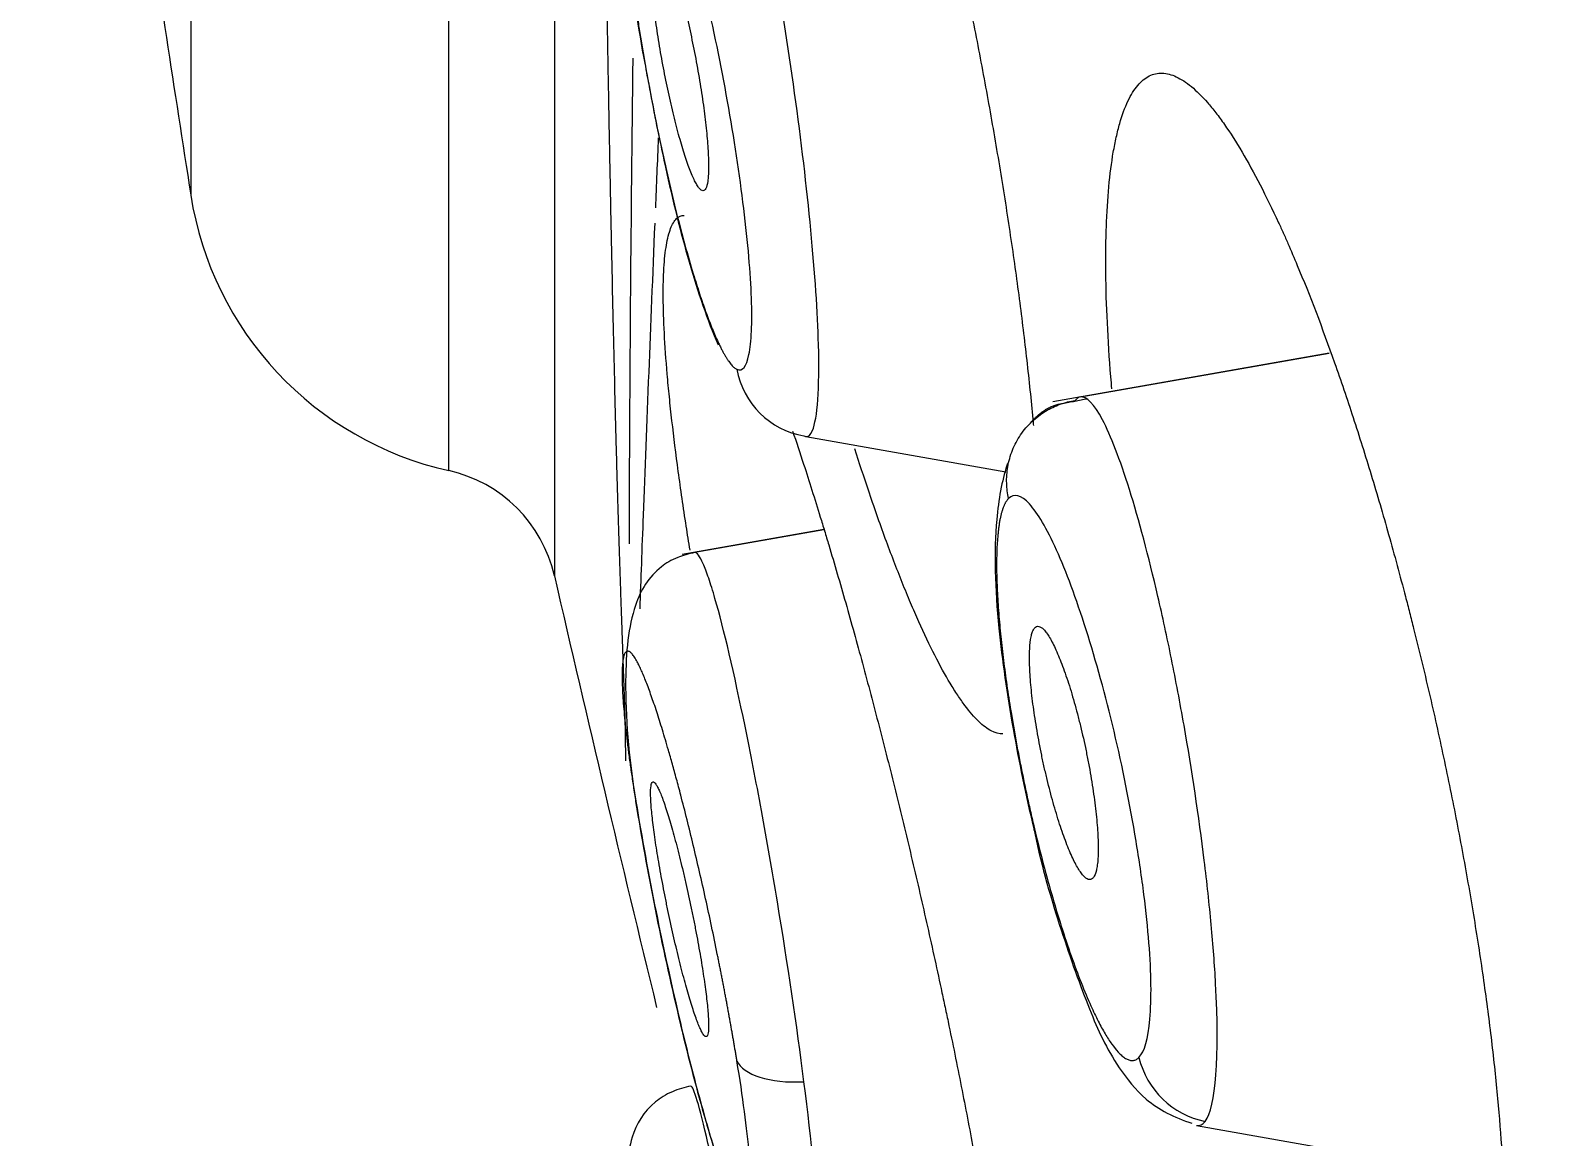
# Model space of a CAD drawing. Extents: x 541 to 1062, y 0 to 382.
# Drawn here: x 774.52 to 779.99, y 247.88 to 251.84 of the extents above; entities that cross this region are included whole.
import ezdxf

# ---------------------------------------------------------------- set-up
doc = ezdxf.new("R2010")
doc.units = 0
doc.header["$LTSCALE"] = 10
doc.header["$MEASUREMENT"] = 0
doc.header["$PDMODE"] = 3
doc.header["$PDSIZE"] = -10
doc.layers.get('0').update_dxf_attribs({"linetype": 'CONTINUOUS'})
doc.layers.get('DEFPOINTS').update_dxf_attribs({"linetype": 'CONTINUOUS'})
doc.layers.add('1', color=7, linetype='CONTINUOUS')
doc.styles.add('Daelim Dimension', font='')
doc.styles.get('Daelim Dimension').set_extended_font_data('NanumGothic')
doc.dimstyles.new('DEFAULT', dxfattribs={"dimscale": 2, "dimtxt": 2, "dimasz": 2, "dimexe": 0, "dimexo": 2, "dimgap": 1, "dimtad": 1, "dimdec": 1, "dimzin": 9, "dimdsep": 46, "dimtxsty": 'Daelim Dimension', "dimcen": 0.5, "dimclrd": 252, "dimclre": 252, "dimclrt": 3, "dimadec": 1, "dimazin": 0, "dimtfac": 1, "dimtdec": 1, "dimtix": 1, "dimtmove": 0, "dimatfit": 3, "dimfxl": 1, "dimtolj": 1, "dimtzin": 1, "dimlwd": 9, "dimlwe": 9, "dimarcsym": 0})

# ---------------------------------------------------------------- blocks, each defined once
blk = doc.blocks.new('*D9')
at = {"color": 5, "linetype": 'ByBlock', "lineweight": 9, "ltscale": 0.5, "transparency": 16777216}
for p, q in [((729.6377, 97.5389), (729.6377, 341.2206)), ((733.6377, 341.2206), (805.042, 341.2206)), ((809.042, 265.765), (809.042, 341.2206))]:
    blk.add_line(p, q, dxfattribs=at)
at = {"color": 5, "ltscale": 0.5, "transparency": 16777216}
for points in [[(733.6377, 341.8873), (733.6377, 340.5539), (729.6377, 341.2206)], [(805.042, 341.8873), (805.042, 340.5539), (809.042, 341.2206)]]:
    blk.add_solid(points, dxfattribs=at)
at = {"layer": 'DEFPOINTS', "color": 0, "ltscale": 0.5, "transparency": 16777216}
for p in [(809.042, 341.2206), (809.042, 261.765), (729.6377, 93.5389)]:
    blk.add_point(p, dxfattribs=at)
at = {"color": 7, "ltscale": 0.5, "transparency": 16777216, "insert": (769.3398, 346.2206), "char_height": 6, "attachment_point": 5, "style": 'Daelim Dimension'}
blk.add_mtext('\\A1;79.4', dxfattribs=at)

msp = doc.modelspace()

# ---------------------------------------------------------------- linework, layer by layer
at = {"layer": '1', "color": 7, "linetype": 'Continuous', "lineweight": 13}
for p, q in [((776.3946, 302.2637), (776.3946, 249.8852)), ((775.094, 276.0745), (775.094, 251.2472)), ((776.0168, 250.2611), (776.0168, 276.0745))]:
    msp.add_line(p, q, dxfattribs=at)
at = {"layer": '1', "color": 7, "linetype": 'Continuous', "lineweight": 18}
for p, q in [((779.166, 250.6818), (778.1775, 250.5075)), ((778.2765, 250.5249), (779.166, 250.6818)), ((777.2936, 250.3829), (778.009, 250.2568)), ((777.3584, 250.0509), (776.8516, 249.9615)), ((776.8965, 249.9694), (777.3584, 250.0509)), ((778.692, 247.9179), (779.7805, 247.726))]:
    msp.add_line(p, q, dxfattribs=at)
for centre, radius, start, end in [((934.4212, 276.0745), 161.25, 188.451654, 188.856913), ((776.2797, 251.432), 1.2, 188.8569, 257.3453), ((775.9073, 249.7733), 0.5, 12.9379, 77.3453), ((890.3958, 276.0745), 116.9707, 192.937944, 193.715568)]:
    msp.add_arc(centre, radius, start, end, dxfattribs=at)
at = {"layer": '1', "color": 7, "linetype": 'Continuous', "lineweight": 13}
for centre, major_axis, ratio, start_param, end_param in [((777.3396, 250.6804), (0.126, 0.2722), 0.987273, 2.189355, 3.403555), ((778.7747, 248.2238), (-0.2127, 0.2116), 0.978545, 1.003923, 2.166209), ((777.3396, 248.212), (0.2961, 0.0482), 0.43763, 3.250788, 4.464704)]:
    msp.add_ellipse(centre, major_axis=major_axis, ratio=ratio, start_param=start_param, end_param=end_param, dxfattribs=at)
at = {"layer": '1', "color": 7, "linetype": 'Continuous', "lineweight": 18}
for points, knots in [([(776.6501, 249.2225), (776.65, 249.2275), (776.65, 249.2375), (776.6499, 249.252), (776.6497, 249.2718), (776.6494, 249.2971), (776.6489, 249.3288), (776.6483, 249.3606), (776.6475, 249.3924), (776.6466, 249.4209), (776.6457, 249.4458), (776.645, 249.4669), (776.6442, 249.4884), (776.6434, 249.5103), (776.6427, 249.5325), (776.6419, 249.5552), (776.641, 249.5782), (776.6402, 249.6017), (776.6394, 249.6255), (776.6385, 249.6498), (776.6376, 249.6744), (776.6368, 249.6995), (776.6359, 249.7249), (776.635, 249.7507), (776.6341, 249.777), (776.6332, 249.8036), (776.6323, 249.8306), (776.6313, 249.8581), (776.6304, 249.8859), (776.6295, 249.9141), (776.6285, 249.9427), (776.6276, 249.9718), (776.6266, 250.0012), (776.6257, 250.031), (776.6248, 250.0612), (776.6238, 250.0919), (776.6229, 250.1229), (776.6219, 250.1543), (776.621, 250.1862), (776.6201, 250.2184), (776.6191, 250.251), (776.6182, 250.2841), (776.616, 250.3644), (776.6126, 250.4948), (776.6081, 250.6811), (776.6036, 250.8748), (776.5993, 251.0759), (776.5951, 251.2845), (776.5909, 251.5005), (776.5869, 251.7238), (776.5829, 251.9546), (776.5789, 252.1928), (776.5751, 252.4383), (776.5713, 252.6912), (776.5651, 253.1256), (776.5567, 253.7678), (776.5465, 254.6569), (776.5369, 255.6073), (776.5308, 256.3188), (776.5274, 256.7457), (776.5265, 256.8665), (776.5256, 256.9879), (776.5247, 257.1099), (776.5239, 257.2325), (776.523, 257.3557), (776.5222, 257.4794), (776.5213, 257.6037), (776.5205, 257.7286), (776.5197, 257.8541), (776.5189, 257.9801), (776.5181, 258.1068), (776.5173, 258.234), (776.5166, 258.3617), (776.5158, 258.4901), (776.5151, 258.619), (776.5144, 258.7485), (776.5136, 258.8786), (776.5129, 259.0092), (776.5122, 259.1404), (776.5115, 259.2722), (776.5108, 259.4045), (776.5102, 259.5374), (776.5095, 259.6708), (776.5089, 259.8049), (776.5082, 259.9395), (776.5076, 260.0746), (776.507, 260.2103), (776.5063, 260.3466), (776.5057, 260.4834), (776.5051, 260.6208), (776.5046, 260.7587), (776.504, 260.8972), (776.5034, 261.0363), (776.5031, 261.1294), (776.5029, 261.176)], [0, 0, 0, 0, 0.003828, 0.00763, 0.010894, 0.018356, 0.025499, 0.032325, 0.038833, 0.045027, 0.048901, 0.052791, 0.056698, 0.060621, 0.064559, 0.068514, 0.072486, 0.076473, 0.080477, 0.084498, 0.088535, 0.092588, 0.096658, 0.100745, 0.104848, 0.108968, 0.113104, 0.117257, 0.121428, 0.125615, 0.129818, 0.134039, 0.138277, 0.142531, 0.146803, 0.151092, 0.155398, 0.159721, 0.164061, 0.168418, 0.172793, 0.177185, 0.181594, 0.204546, 0.227439, 0.25028, 0.273075, 0.295831, 0.318552, 0.341247, 0.36392, 0.386579, 0.409229, 0.431878, 0.45453, 0.522704, 0.590747, 0.658836, 0.727144, 0.735038, 0.742924, 0.750801, 0.75867, 0.766531, 0.774384, 0.78223, 0.790069, 0.797901, 0.805726, 0.813545, 0.821359, 0.829166, 0.836968, 0.844764, 0.852555, 0.860342, 0.868125, 0.875903, 0.883677, 0.891447, 0.899215, 0.906979, 0.91474, 0.922498, 0.930255, 0.938009, 0.945761, 0.953512, 0.961262, 0.96901, 0.976758, 0.984506, 0.992253, 1, 1, 1, 1]), ([(777.0568, 254.1987), (777.0702, 254.1982), (777.0843, 254.1938), (777.1134, 254.1774), (777.1437, 254.1534), (777.1762, 254.1144), (777.2015, 254.0795), (777.21, 254.067), (777.2274, 254.0399), (777.2361, 254.0255), (777.2626, 253.9798), (777.2985, 253.9122), (777.354, 253.7914), (777.3921, 253.6979), (777.4308, 253.5977), (777.4502, 253.545), (777.4889, 253.4347), (777.5276, 253.3195), (777.5663, 253.1945), (777.5953, 253.0971), (777.605, 253.064), (777.6195, 253.0134), (777.6244, 252.9963), (777.634, 252.9621), (777.658, 252.8762), (777.7004, 252.7174), (777.7552, 252.4973), (777.7906, 252.345), (777.8168, 252.2285), (777.8254, 252.1893), (777.8424, 252.1109), (777.8507, 252.0717), (777.8753, 251.954), (777.907, 251.7966), (777.9365, 251.6385), (777.9577, 251.5197), (777.9647, 251.4801), (777.9783, 251.4007), (777.9849, 251.3609), (778.0043, 251.2425), (778.0285, 251.087), (778.06, 250.8608), (778.0777, 250.7146), (778.0898, 250.6068), (778.0937, 250.5711), (778.1008, 250.501), (778.1041, 250.4666), (778.1075, 250.4295), (778.1078, 250.4262), (778.1081, 250.4228)], [0, 0, 0, 0, 0.045353, 0.045353, 0.090705, 0.136058, 0.136058, 0.158734, 0.158734, 0.18141, 0.18141, 0.226763, 0.272115, 0.317468, 0.317468, 0.36282, 0.36282, 0.408173, 0.453525, 0.453525, 0.476201, 0.476201, 0.487539, 0.487539, 0.498878, 0.54423, 0.589583, 0.634935, 0.634935, 0.657611, 0.657611, 0.680288, 0.680288, 0.72564, 0.770993, 0.770993, 0.793669, 0.793669, 0.816345, 0.816345, 0.861698, 0.90705, 0.952403, 0.952403, 0.975079, 0.975079, 0.997755, 0.997755, 1, 1, 1, 1]), ([(776.9013, 252.9809), (776.8659, 252.9719), (776.8028, 252.9461), (776.7282, 252.8791), (776.6801, 252.8023), (776.6274, 252.6485), (776.6312, 252.4651), (776.6572, 252.1027), (776.6959, 251.8297), (776.7238, 251.6893), (776.7268, 251.6745)], [0, 0, 0, 0, 0.064874, 0.129039, 0.191072, 0.251937, 0.505564, 0.745375, 0.973315, 1, 1, 1, 1]), ([(776.6899, 252.65), (776.6892, 252.6504), (776.6877, 252.6511), (776.6855, 252.6518), (776.6833, 252.6523), (776.6812, 252.6525), (776.6792, 252.6525), (776.6772, 252.6523), (776.6752, 252.6518), (776.6733, 252.6511), (776.6714, 252.6502), (776.6696, 252.649), (776.6678, 252.6476), (776.6661, 252.6459), (776.6644, 252.644), (776.6628, 252.6419), (776.6612, 252.6395), (776.6597, 252.6369), (776.6582, 252.634), (776.6567, 252.6309), (776.6553, 252.6276), (776.654, 252.624), (776.6527, 252.6202), (776.6514, 252.6161), (776.6502, 252.6118), (776.649, 252.6073), (776.6479, 252.6025), (776.6448, 252.5879), (776.6406, 252.5598), (776.6372, 252.5107), (776.6364, 252.4522), (776.6381, 252.3865), (776.6418, 252.3157), (776.6475, 252.2413), (776.6552, 252.1619), (776.6635, 252.0887), (776.6717, 252.0244), (776.6789, 251.9705), (776.6867, 251.916), (776.695, 251.861), (776.7038, 251.8055), (776.7131, 251.7494), (776.7273, 251.668), (776.7472, 251.5613), (776.7739, 251.4305), (776.8023, 251.3029), (776.8317, 251.1807), (776.8617, 251.0667), (776.8893, 250.9714), (776.914, 250.8929), (776.9359, 250.8294), (776.9571, 250.7734), (776.973, 250.7363), (776.9838, 250.7132), (776.9898, 250.7008), (776.9958, 250.6892), (777.0016, 250.6786), (777.0072, 250.6689), (777.0128, 250.6601), (777.0182, 250.6522), (777.0234, 250.6452), (777.0285, 250.6391), (777.0335, 250.6339), (777.0383, 250.6296), (777.043, 250.6262), (777.046, 250.6246), (777.0475, 250.6239)], [0, 0, 0, 0, 0.004847, 0.009683, 0.014509, 0.019326, 0.024135, 0.028937, 0.033733, 0.038525, 0.043314, 0.048101, 0.052888, 0.057674, 0.062463, 0.067254, 0.072049, 0.076849, 0.081656, 0.08647, 0.091293, 0.096126, 0.10097, 0.105826, 0.110695, 0.115579, 0.120479, 0.125396, 0.15843, 0.190966, 0.223382, 0.256057, 0.286095, 0.315713, 0.345194, 0.374828, 0.392983, 0.410947, 0.428774, 0.446518, 0.464235, 0.481982, 0.499814, 0.541157, 0.58253, 0.624627, 0.666687, 0.708223, 0.749917, 0.781233, 0.812341, 0.84353, 0.875089, 0.884887, 0.894622, 0.904302, 0.913937, 0.923533, 0.933101, 0.942648, 0.952184, 0.961717, 0.971256, 0.980811, 0.990389, 1, 1, 1, 1]), ([(777.0475, 250.6239), (777.0671, 250.6148), (777.0814, 250.6321), (777.0998, 250.7209), (777.1028, 250.7884), (777.0964, 250.9673), (777.0871, 251.0759), (777.0571, 251.3217), (777.0375, 251.4508), (776.9906, 251.7137), (776.9639, 251.8438), (776.905, 252.0978), (776.8754, 252.2102), (776.8155, 252.4078), (776.7873, 252.4863), (776.7327, 252.6064), (776.7094, 252.641), (776.6899, 252.65)], [0, 0, 0, 0, 0.125, 0.125, 0.25, 0.25, 0.375, 0.375, 0.5, 0.5, 0.625, 0.625, 0.75, 0.75, 0.875, 0.875, 1, 1, 1, 1]), ([(776.926, 251.2625), (776.9219, 251.2628), (776.9174, 251.266), (776.91, 251.275), (776.9074, 251.2787), (776.902, 251.2876), (776.8992, 251.2927), (776.8906, 251.31), (776.8846, 251.324), (776.8752, 251.3486), (776.872, 251.3574), (776.8655, 251.3763), (776.8622, 251.3862), (776.8523, 251.4173), (776.8457, 251.4398), (776.8357, 251.4764), (776.8323, 251.4892), (776.8257, 251.515), (776.8224, 251.5283), (776.8127, 251.5687), (776.8064, 251.5966), (776.794, 251.6548), (776.7882, 251.6841), (776.78, 251.7282), (776.7774, 251.7429), (776.7723, 251.7724), (776.7698, 251.7873), (776.7628, 251.8312), (776.7587, 251.8596), (776.7532, 251.901), (776.7516, 251.9146), (776.7485, 251.9413), (776.7471, 251.9543), (776.7434, 251.9919), (776.7416, 252.0152), (776.7398, 252.0474), (776.7394, 252.0578), (776.7389, 252.0772), (776.7387, 252.0953), (776.7392, 252.111), (776.74, 252.1254), (776.7406, 252.132), (776.7429, 252.1499), (776.745, 252.1588), (776.7491, 252.1681), (776.7506, 252.1705), (776.754, 252.1738), (776.7558, 252.1747), (776.7578, 252.1748)], [0, 0, 0, 0, 0.0625, 0.0625, 0.09375, 0.09375, 0.125, 0.125, 0.1875, 0.1875, 0.21875, 0.21875, 0.25, 0.25, 0.3125, 0.3125, 0.34375, 0.34375, 0.375, 0.375, 0.4375, 0.4375, 0.5, 0.5, 0.53125, 0.53125, 0.5625, 0.5625, 0.625, 0.625, 0.65625, 0.65625, 0.6875, 0.6875, 0.75, 0.75, 0.78125, 0.78125, 0.8125, 0.84375, 0.84375, 0.875, 0.875, 0.9375, 0.9375, 0.96875, 0.96875, 1, 1, 1, 1]), ([(776.7578, 252.1748), (776.7618, 252.1752), (776.7662, 252.1725), (776.7736, 252.1642), (776.7762, 252.1607), (776.7816, 252.1523), (776.7844, 252.1473), (776.7931, 252.1304), (776.7991, 252.1166), (776.8086, 252.0922), (776.8119, 252.0833), (776.8184, 252.0645), (776.8217, 252.0546), (776.8317, 252.0235), (776.8384, 252.0008), (776.8486, 251.9638), (776.852, 251.951), (776.8587, 251.9249), (776.8654, 251.8982), (776.8719, 251.8704), (776.8783, 251.842), (776.8815, 251.8275), (776.8908, 251.7834), (776.8967, 251.7538), (776.905, 251.7091), (776.9077, 251.6941), (776.9129, 251.6641), (776.9154, 251.6491), (776.9225, 251.6047), (776.9267, 251.5759), (776.9321, 251.534), (776.9338, 251.5201), (776.9369, 251.4932), (776.9383, 251.4801), (776.942, 251.4423), (776.9438, 251.4189), (776.9455, 251.3863), (776.9458, 251.376), (776.9463, 251.3567), (776.9464, 251.3387), (776.9458, 251.3231), (776.9448, 251.3088), (776.9442, 251.3023), (776.9417, 251.285), (776.9395, 251.2764), (776.9351, 251.2678), (776.9335, 251.2657), (776.93, 251.263), (776.9281, 251.2623), (776.926, 251.2625)], [0, 0, 0, 0, 0.0625, 0.0625, 0.09375, 0.09375, 0.125, 0.125, 0.1875, 0.1875, 0.21875, 0.21875, 0.25, 0.25, 0.3125, 0.3125, 0.34375, 0.34375, 0.375, 0.40625, 0.40625, 0.4375, 0.4375, 0.5, 0.5, 0.53125, 0.53125, 0.5625, 0.5625, 0.625, 0.625, 0.65625, 0.65625, 0.6875, 0.6875, 0.75, 0.75, 0.78125, 0.78125, 0.8125, 0.84375, 0.84375, 0.875, 0.875, 0.9375, 0.9375, 0.96875, 0.96875, 1, 1, 1, 1]), ([(776.6631, 249.9989), (776.6632, 250.0651), (776.6633, 250.1335), (776.6652, 250.6324), (776.6693, 251.1449), (776.676, 251.7364)], [0, 0, 0, 0, 0.141512, 0.141512, 1, 1, 1, 1]), ([(776.7268, 251.6745), (776.7471, 251.5603), (776.7938, 251.3266), (776.8742, 250.9992), (776.9418, 250.7993), (776.9808, 250.7112)], [0, 0, 0, 0, 0.303685, 0.649026, 1, 1, 1, 1]), ([(778.3888, 250.554), (778.3876, 250.5682), (778.3864, 250.5822), (778.3798, 250.6632), (778.3714, 250.7924), (778.3678, 250.9118), (778.3669, 250.9977), (778.3669, 251.0257), (778.3673, 251.0667), (778.3675, 251.0802), (778.3682, 251.1068), (778.3701, 251.1721), (778.3768, 251.2799), (778.3875, 251.3622), (778.3972, 251.4188), (778.4008, 251.4368), (778.4084, 251.4711), (778.4125, 251.4874), (778.4257, 251.5334), (778.4355, 251.56), (778.457, 251.6055), (778.4805, 251.6433), (778.5079, 251.6658), (778.5372, 251.6805), (778.5527, 251.6839), (778.569, 251.6833)], [0, 0, 0, 0, 0.020328, 0.020328, 0.118295, 0.216263, 0.216263, 0.265246, 0.265246, 0.289738, 0.289738, 0.31423, 0.412197, 0.510164, 0.510164, 0.559148, 0.559148, 0.608131, 0.608131, 0.706098, 0.706098, 0.804066, 0.902033, 0.902033, 1, 1, 1, 1]), ([(778.569, 251.6833), (778.5852, 251.6827), (778.602, 251.6783), (778.6367, 251.6621), (778.6727, 251.6386), (778.711, 251.6006), (778.7406, 251.5667), (778.7506, 251.5545), (778.771, 251.5282), (778.7813, 251.5142), (778.8123, 251.4698), (778.8541, 251.4042), (778.9186, 251.2871), (778.9628, 251.1967), (778.9907, 251.1361), (778.9963, 251.1238), (779.0075, 251.0989), (779.0243, 251.0611), (779.041, 251.0219), (779.0968, 250.8884), (779.1413, 250.7722), (779.1967, 250.6152), (779.2077, 250.5832), (779.2299, 250.5179), (779.2409, 250.4847), (779.2738, 250.384), (779.3168, 250.247), (779.3792, 250.0335), (779.4193, 249.8856), (779.4439, 249.7915), (779.4488, 249.7726), (779.4585, 249.7345), (779.4633, 249.7154), (779.4778, 249.6581), (779.4872, 249.6198), (779.515, 249.5048), (779.5506, 249.3512), (779.5835, 249.197), (779.615, 249.0425), (779.6301, 248.9651), (779.6587, 248.8099), (779.672, 248.7335), (779.6966, 248.583), (779.7194, 248.4349), (779.7382, 248.2915), (779.7507, 248.1858), (779.7547, 248.1509), (779.762, 248.0817), (779.7654, 248.0477), (779.7747, 247.9476), (779.7847, 247.8191), (779.7902, 247.7004), (779.7925, 247.615), (779.7932, 247.5732), (779.7932, 247.5329), (779.7931, 247.5063), (779.793, 247.4932), (779.7919, 247.4287), (779.7879, 247.3326), (779.7748, 247.2085), (779.7614, 247.1393), (779.7515, 247.1003), (779.7495, 247.0927), (779.7452, 247.0781), (779.7387, 247.0568), (779.7316, 247.0378), (779.7166, 247.0026), (779.6945, 246.9634), (779.6685, 246.9392), (779.6474, 246.9268), (779.6401, 246.9236), (779.625, 246.9191), (779.6173, 246.9179), (779.6094, 246.9176)], [0, 0, 0, 0, 0.03125, 0.03125, 0.0625, 0.09375, 0.09375, 0.109375, 0.109375, 0.125, 0.125, 0.15625, 0.1875, 0.21875, 0.21875, 0.226563, 0.226563, 0.234375, 0.25, 0.25, 0.3125, 0.3125, 0.328125, 0.328125, 0.34375, 0.34375, 0.375, 0.40625, 0.4375, 0.4375, 0.445313, 0.445313, 0.453125, 0.453125, 0.46875, 0.46875, 0.5, 0.53125, 0.53125, 0.5625, 0.5625, 0.59375, 0.59375, 0.625, 0.65625, 0.65625, 0.671875, 0.671875, 0.6875, 0.6875, 0.71875, 0.75, 0.75, 0.765625, 0.773438, 0.773438, 0.78125, 0.78125, 0.8125, 0.84375, 0.875, 0.875, 0.882813, 0.882813, 0.890625, 0.90625, 0.90625, 0.9375, 0.96875, 0.96875, 0.984375, 0.984375, 1, 1, 1, 1]), ([(776.8799, 249.9769), (776.8753, 250.0056), (776.8708, 250.034), (776.856, 250.1295), (776.8371, 250.2601), (776.8219, 250.3813), (776.8136, 250.4541), (776.812, 250.4685), (776.8089, 250.497), (776.8075, 250.5112), (776.8032, 250.5529), (776.8007, 250.5799), (776.7939, 250.6583), (776.787, 250.756), (776.7844, 250.8404), (776.784, 250.8986), (776.7841, 250.9171), (776.785, 250.9525), (776.7856, 250.9694), (776.7885, 251.0168), (776.7944, 251.0719), (776.8095, 251.1311), (776.8235, 251.1548), (776.8397, 251.1705), (776.8487, 251.1743), (776.8587, 251.1739)], [0, 0, 0, 0, 0.039662, 0.039662, 0.135696, 0.231729, 0.231729, 0.255738, 0.255738, 0.279746, 0.279746, 0.327763, 0.327763, 0.423797, 0.519831, 0.519831, 0.567848, 0.567848, 0.615865, 0.615865, 0.711899, 0.807932, 0.903966, 0.903966, 1, 1, 1, 1]), ([(777.2469, 250.4027), (777.2599, 250.3641), (777.2926, 250.2657), (777.3258, 250.1604), (777.3509, 250.0787), (777.356, 250.0621), (777.3661, 250.0288), (777.3711, 250.012), (777.3863, 249.9612), (777.3964, 249.927), (777.4266, 249.8233), (777.4667, 249.6822), (777.5066, 249.5353), (777.5363, 249.4231), (777.5462, 249.3853), (777.5659, 249.309), (777.5758, 249.2705), (777.6053, 249.154), (777.6438, 248.9982), (777.6993, 248.7632), (777.7348, 248.6056), (777.7609, 248.4871), (777.7695, 248.4475), (777.7822, 248.3881), (777.7865, 248.3683), (777.7948, 248.3288), (777.8155, 248.2306), (777.8507, 248.0568), (777.8795, 247.9066), (777.9069, 247.7585), (777.9199, 247.6856), (777.9353, 247.5959), (777.9384, 247.578), (777.9443, 247.5425), (777.9531, 247.4897), (777.9614, 247.4383), (777.9773, 247.3372), (777.9967, 247.2071), (778.0125, 247.0863), (778.0229, 246.9993), (778.0262, 246.9709), (778.0307, 246.9293), (778.0322, 246.9155), (778.0349, 246.8885), (778.0415, 246.822), (778.0505, 246.712), (778.0544, 246.6274), (778.0557, 246.5691), (778.056, 246.5411), (778.0557, 246.5152), (778.0554, 246.4983), (778.0551, 246.49), (778.0536, 246.45), (778.0513, 246.4221), (778.0448, 246.374), (778.0362, 246.3337), (778.0235, 246.3089), (778.0125, 246.2963), (778.0085, 246.2931), (778.0002, 246.2887), (777.9957, 246.2875), (777.9911, 246.2873)], [0, 0, 0, 0, 0.02847, 0.070711, 0.070711, 0.081271, 0.081271, 0.091831, 0.091831, 0.112951, 0.112951, 0.155191, 0.197432, 0.197432, 0.218552, 0.218552, 0.239672, 0.239672, 0.281913, 0.324153, 0.366394, 0.366394, 0.387514, 0.387514, 0.398074, 0.398074, 0.408634, 0.450874, 0.493115, 0.493115, 0.535355, 0.535355, 0.545915, 0.545915, 0.556475, 0.577596, 0.577596, 0.619836, 0.662077, 0.662077, 0.683197, 0.683197, 0.693757, 0.693757, 0.704317, 0.746557, 0.788798, 0.788798, 0.809918, 0.820478, 0.820478, 0.831038, 0.831038, 0.873279, 0.873279, 0.915519, 0.95776, 0.95776, 0.97888, 0.97888, 1, 1, 1, 1]), ([(777.9987, 249.3193), (777.9856, 249.3188), (777.9719, 249.3224), (777.9431, 249.3373), (777.913, 249.3599), (777.8803, 249.3978), (777.8548, 249.4319), (777.8461, 249.4443), (777.8285, 249.4709), (777.8196, 249.4851), (777.7925, 249.5302), (777.7558, 249.5971), (777.7176, 249.6772), (777.6885, 249.7423), (777.6738, 249.7761), (777.6589, 249.8117), (777.6489, 249.8359), (777.6439, 249.8482), (777.6188, 249.9107), (777.5785, 250.0159), (777.5221, 250.1767), (777.4858, 250.2879), (777.4698, 250.3386)], [0, 0, 0, 0, 0.102145, 0.102145, 0.20429, 0.306435, 0.306435, 0.357508, 0.357508, 0.40858, 0.40858, 0.510725, 0.61287, 0.61287, 0.663943, 0.689479, 0.689479, 0.715015, 0.715015, 0.81716, 0.919305, 1, 1, 1, 1]), ([(778.0156, 250.2868), (778.0148, 250.2845), (777.996, 250.2273), (777.9637, 250.0531), (777.9742, 249.7302), (778.0308, 249.3449), (778.0806, 249.1023), (778.1092, 248.9815)], [0, 0, 0, 0, 0.008307, 0.200342, 0.507434, 0.759926, 1, 1, 1, 1]), ([(778.0194, 250.1614), (778.0186, 250.1606), (778.0171, 250.1591), (778.0149, 250.1565), (778.0128, 250.1536), (778.0107, 250.1506), (778.0087, 250.1473), (778.0067, 250.1438), (778.0049, 250.14), (778.003, 250.136), (778.0013, 250.1318), (777.9995, 250.1274), (777.9979, 250.1227), (777.9963, 250.1178), (777.9948, 250.1126), (777.9933, 250.1072), (777.9919, 250.1016), (777.9905, 250.0958), (777.9892, 250.0897), (777.988, 250.0834), (777.9868, 250.0768), (777.9857, 250.07), (777.9847, 250.063), (777.9837, 250.0558), (777.9828, 250.0483), (777.9819, 250.0406), (777.9811, 250.0326), (777.9789, 250.009), (777.9765, 249.9665), (777.9761, 249.8988), (777.9788, 249.8231), (777.9843, 249.7421), (777.9922, 249.6578), (778.0022, 249.5716), (778.0145, 249.4822), (778.027, 249.4022), (778.0388, 249.3334), (778.049, 249.2768), (778.0598, 249.2204), (778.0711, 249.164), (778.0829, 249.1078), (778.0952, 249.0518), (778.1137, 248.9715), (778.1393, 248.8685), (778.1727, 248.746), (778.2076, 248.6304), (778.2432, 248.5233), (778.2789, 248.4272), (778.3111, 248.3506), (778.3397, 248.2906), (778.3647, 248.2449), (778.3887, 248.2078), (778.4063, 248.186), (778.4182, 248.1737), (778.4249, 248.1676), (778.4314, 248.1624), (778.4377, 248.1582), (778.4438, 248.1549), (778.4497, 248.1525), (778.4554, 248.151), (778.461, 248.1505), (778.4663, 248.1509), (778.4715, 248.1522), (778.4765, 248.1544), (778.4813, 248.1576), (778.4843, 248.1604), (778.4858, 248.1619)], [0, 0, 0, 0, 0.004844, 0.009676, 0.014498, 0.019311, 0.024115, 0.028913, 0.033705, 0.038493, 0.043278, 0.04806, 0.052843, 0.057626, 0.06241, 0.067198, 0.071991, 0.076788, 0.081593, 0.086406, 0.091228, 0.096061, 0.100905, 0.105763, 0.110634, 0.115521, 0.120424, 0.125345, 0.158126, 0.190427, 0.222628, 0.255114, 0.285342, 0.315167, 0.344883, 0.374786, 0.392899, 0.410838, 0.428657, 0.446408, 0.464147, 0.481928, 0.499805, 0.541215, 0.582635, 0.624735, 0.666756, 0.708276, 0.749949, 0.781302, 0.812421, 0.843594, 0.875103, 0.884925, 0.894678, 0.904373, 0.914017, 0.923619, 0.933188, 0.942733, 0.952263, 0.961786, 0.971313, 0.980851, 0.990411, 1, 1, 1, 1]), ([(778.4858, 248.1619), (778.5055, 248.1817), (778.5185, 248.227), (778.5311, 248.3709), (778.53, 248.4624), (778.5172, 248.6257), (778.5113, 248.6832), (778.4959, 248.8047), (778.4864, 248.8696), (778.4536, 249.0674), (778.4269, 249.1998), (778.366, 249.4571), (778.3326, 249.5785), (778.2609, 249.8049), (778.2258, 249.8995), (778.156, 250.0544), (778.1241, 250.1089), (778.0638, 250.1745), (778.0389, 250.1811), (778.0194, 250.1614)], [0, 0, 0, 0, 0.125, 0.125, 0.25, 0.25, 0.3125, 0.3125, 0.375, 0.375, 0.5, 0.5, 0.625, 0.625, 0.75, 0.75, 0.875, 0.875, 1, 1, 1, 1]), ([(776.8967, 249.9679), (776.874, 249.9632), (776.8261, 249.9498), (776.7415, 249.897), (776.6657, 249.7714), (776.6397, 249.4988), (776.6594, 249.2402), (776.6864, 249.0786)], [0, 0, 0, 0, 0.056745, 0.133155, 0.348391, 0.640975, 1, 1, 1, 1]), ([(778.3085, 248.7977), (778.3032, 248.798), (778.2973, 248.8013), (778.2878, 248.8103), (778.2846, 248.8139), (778.2778, 248.8227), (778.2743, 248.8278), (778.2636, 248.8448), (778.2562, 248.8586), (778.2448, 248.8829), (778.241, 248.8915), (778.2332, 248.9101), (778.2292, 248.9199), (778.2175, 248.9505), (778.2097, 248.9727), (778.198, 249.0088), (778.1941, 249.0213), (778.1864, 249.0469), (778.1826, 249.0599), (778.1714, 249.0998), (778.1642, 249.1274), (778.1538, 249.1704), (778.1504, 249.185), (778.1439, 249.214), (778.1376, 249.2431), (778.1318, 249.2722), (778.1263, 249.3015), (778.1236, 249.3162), (778.1161, 249.36), (778.1117, 249.3883), (778.1062, 249.4294), (778.1045, 249.4429), (778.1015, 249.4695), (778.1002, 249.4825), (778.0968, 249.5201), (778.0953, 249.5433), (778.0943, 249.5755), (778.0941, 249.5859), (778.0942, 249.6053), (778.0945, 249.6144), (778.0958, 249.6398), (778.0974, 249.6543), (778.1011, 249.6723), (778.1025, 249.6776), (778.1057, 249.6867), (778.1092, 249.6944), (778.1134, 249.6993), (778.1179, 249.7028), (778.1204, 249.7038), (778.123, 249.7041)], [0, 0, 0, 0, 0.0625, 0.0625, 0.09375, 0.09375, 0.125, 0.125, 0.1875, 0.1875, 0.21875, 0.21875, 0.25, 0.25, 0.3125, 0.3125, 0.34375, 0.34375, 0.375, 0.375, 0.4375, 0.4375, 0.46875, 0.46875, 0.5, 0.53125, 0.53125, 0.5625, 0.5625, 0.625, 0.625, 0.65625, 0.65625, 0.6875, 0.6875, 0.75, 0.75, 0.78125, 0.78125, 0.8125, 0.8125, 0.875, 0.875, 0.90625, 0.90625, 0.9375, 0.96875, 0.96875, 1, 1, 1, 1]), ([(778.123, 249.7041), (778.1283, 249.7047), (778.1341, 249.7023), (778.1435, 249.6943), (778.1468, 249.691), (778.1536, 249.6828), (778.1571, 249.678), (778.1679, 249.6616), (778.1754, 249.648), (778.1869, 249.624), (778.1909, 249.6153), (778.1988, 249.5968), (778.2028, 249.5871), (778.2147, 249.5563), (778.2227, 249.5339), (778.2347, 249.4974), (778.2387, 249.4846), (778.2466, 249.4588), (778.2543, 249.4323), (778.2618, 249.4047), (778.2692, 249.3765), (778.2729, 249.3621), (778.2836, 249.3182), (778.2902, 249.2886), (778.2994, 249.244), (778.3024, 249.2291), (778.3081, 249.1991), (778.3108, 249.1841), (778.3184, 249.1396), (778.3228, 249.1108), (778.3284, 249.0688), (778.3301, 249.055), (778.3331, 249.0279), (778.3344, 249.0149), (778.3377, 248.977), (778.3391, 248.9535), (778.3399, 248.9263), (778.3399, 248.921), (778.34, 248.9107), (778.34, 248.8958), (778.3392, 248.8732), (778.3377, 248.8577), (778.3358, 248.8434), (778.3347, 248.8369), (778.3306, 248.8197), (778.3272, 248.8112), (778.321, 248.8028), (778.3187, 248.8007), (778.3139, 248.798), (778.3113, 248.7975), (778.3085, 248.7977)], [0, 0, 0, 0, 0.0625, 0.0625, 0.09375, 0.09375, 0.125, 0.125, 0.1875, 0.1875, 0.21875, 0.21875, 0.25, 0.25, 0.3125, 0.3125, 0.34375, 0.34375, 0.375, 0.40625, 0.40625, 0.4375, 0.4375, 0.5, 0.5, 0.53125, 0.53125, 0.5625, 0.5625, 0.625, 0.625, 0.65625, 0.65625, 0.6875, 0.6875, 0.75, 0.75, 0.765625, 0.765625, 0.78125, 0.8125, 0.84375, 0.84375, 0.875, 0.875, 0.9375, 0.9375, 0.96875, 0.96875, 1, 1, 1, 1]), ([(777.0475, 248.1501), (777.0467, 248.155), (777.0451, 248.165), (777.0426, 248.1801), (777.0401, 248.1952), (777.0375, 248.2104), (777.0349, 248.2257), (777.0322, 248.2411), (777.0295, 248.2566), (777.0268, 248.2721), (777.024, 248.2877), (777.0212, 248.3034), (777.0183, 248.3192), (777.0154, 248.3351), (777.0125, 248.351), (777.0095, 248.367), (777.0065, 248.3831), (777.0034, 248.3993), (777.0003, 248.4155), (776.9972, 248.4319), (776.994, 248.4483), (776.9907, 248.4647), (776.9875, 248.4813), (776.9842, 248.498), (776.9808, 248.5147), (776.9719, 248.559), (776.9571, 248.6308), (776.9358, 248.7294), (776.9139, 248.8264), (776.8917, 248.9212), (776.8692, 249.0131), (776.8491, 249.0917), (776.8316, 249.1577), (776.8169, 249.2115), (776.8036, 249.2582), (776.7918, 249.2986), (776.7812, 249.3338), (776.7708, 249.367), (776.7608, 249.3984), (776.7509, 249.4279), (776.7414, 249.4555), (776.732, 249.4813), (776.723, 249.505), (776.7144, 249.5265), (776.7062, 249.5457), (776.6983, 249.5627), (776.6898, 249.5793), (776.6811, 249.5942), (776.6725, 249.6061), (776.6658, 249.6122), (776.6607, 249.6147), (776.6568, 249.6153), (776.6532, 249.6144), (776.65, 249.6119), (776.6471, 249.6079), (776.6446, 249.6023), (776.6424, 249.5952), (776.6406, 249.5865), (776.6391, 249.5763), (776.6374, 249.5587), (776.6364, 249.5296), (776.6374, 249.4888), (776.6397, 249.4475), (776.6427, 249.4087), (776.6459, 249.3739), (776.649, 249.3452), (776.6513, 249.3236), (776.6539, 249.3015), (776.6567, 249.2788), (776.6596, 249.2556), (776.6627, 249.2318), (776.6661, 249.2075), (776.6696, 249.1826), (776.6733, 249.1571), (776.6771, 249.1311), (776.6812, 249.1045), (776.6854, 249.0774), (776.6884, 249.0589), (776.6899, 249.0497)], [0, 0, 0, 0, 0.005205, 0.010401, 0.015587, 0.020766, 0.025939, 0.031107, 0.036272, 0.041436, 0.046598, 0.051762, 0.056928, 0.062097, 0.067272, 0.072453, 0.077642, 0.08284, 0.088048, 0.093269, 0.098503, 0.103751, 0.109016, 0.114298, 0.119598, 0.124918, 0.15642, 0.187586, 0.218701, 0.250053, 0.281153, 0.312501, 0.333823, 0.354647, 0.375062, 0.390872, 0.406562, 0.422164, 0.437714, 0.453247, 0.468797, 0.4844, 0.50009, 0.515532, 0.531017, 0.546585, 0.562275, 0.583774, 0.60467, 0.625063, 0.63786, 0.650535, 0.663109, 0.675599, 0.688026, 0.700408, 0.712767, 0.725122, 0.737493, 0.749902, 0.780974, 0.812353, 0.833512, 0.854315, 0.874858, 0.884584, 0.894261, 0.903896, 0.913499, 0.92308, 0.932647, 0.942209, 0.951776, 0.961357, 0.970961, 0.980597, 0.990273, 1, 1, 1, 1]), ([(776.9368, 248.2359), (776.934, 248.2361), (776.9305, 248.2393), (776.9246, 248.2482), (776.9225, 248.252), (776.918, 248.2608), (776.9156, 248.266), (776.9082, 248.2833), (776.9028, 248.2974), (776.8943, 248.3222), (776.8913, 248.3311), (776.8852, 248.35), (776.8821, 248.36), (776.8728, 248.3912), (776.8663, 248.4139), (776.8564, 248.4507), (776.853, 248.4635), (776.8464, 248.4894), (776.8397, 248.5158), (776.8331, 248.5433), (776.8264, 248.5714), (776.8231, 248.5857), (776.8133, 248.6292), (776.8069, 248.6584), (776.7978, 248.7024), (776.7948, 248.7171), (776.7889, 248.7466), (776.786, 248.7615), (776.7777, 248.8051), (776.7726, 248.8334), (776.7656, 248.8747), (776.7634, 248.8883), (776.7591, 248.915), (776.7571, 248.9278), (776.7517, 248.9653), (776.7486, 248.9885), (776.7448, 249.0207), (776.7437, 249.0311), (776.7418, 249.0504), (776.7403, 249.0685), (776.7394, 249.0841), (776.7389, 249.0986), (776.7388, 249.1052), (776.739, 249.123), (776.7398, 249.1319), (776.742, 249.1411), (776.7429, 249.1434), (776.745, 249.1467), (776.7462, 249.1475), (776.7476, 249.1476)], [0, 0, 0, 0, 0.0625, 0.0625, 0.09375, 0.09375, 0.125, 0.125, 0.1875, 0.1875, 0.21875, 0.21875, 0.25, 0.25, 0.3125, 0.3125, 0.34375, 0.34375, 0.375, 0.40625, 0.40625, 0.4375, 0.4375, 0.5, 0.5, 0.53125, 0.53125, 0.5625, 0.5625, 0.625, 0.625, 0.65625, 0.65625, 0.6875, 0.6875, 0.75, 0.75, 0.78125, 0.78125, 0.8125, 0.84375, 0.84375, 0.875, 0.875, 0.9375, 0.9375, 0.96875, 0.96875, 1, 1, 1, 1]), ([(776.7476, 249.1476), (776.7504, 249.1479), (776.7538, 249.1451), (776.7597, 249.1366), (776.7618, 249.133), (776.7662, 249.1244), (776.7686, 249.1194), (776.7761, 249.1023), (776.7814, 249.0884), (776.79, 249.0637), (776.793, 249.0548), (776.7991, 249.0359), (776.8022, 249.026), (776.8116, 248.9947), (776.8181, 248.9719), (776.8281, 248.9348), (776.8315, 248.922), (776.8382, 248.8959), (776.8449, 248.8693), (776.8516, 248.8415), (776.8583, 248.8132), (776.8617, 248.7987), (776.8716, 248.7549), (776.878, 248.7255), (776.8873, 248.681), (776.8903, 248.6661), (776.8963, 248.6363), (776.8992, 248.6214), (776.9075, 248.5774), (776.9127, 248.5488), (776.9198, 248.5071), (776.922, 248.4934), (776.9263, 248.4666), (776.9282, 248.4536), (776.9337, 248.4161), (776.9368, 248.3927), (776.9406, 248.3603), (776.9417, 248.35), (776.9435, 248.3307), (776.945, 248.3127), (776.9458, 248.2971), (776.9463, 248.2828), (776.9463, 248.2762), (776.946, 248.2588), (776.9451, 248.2501), (776.9428, 248.2414), (776.9418, 248.2392), (776.9396, 248.2364), (776.9383, 248.2357), (776.9368, 248.2359)], [0, 0, 0, 0, 0.0625, 0.0625, 0.09375, 0.09375, 0.125, 0.125, 0.1875, 0.1875, 0.21875, 0.21875, 0.25, 0.25, 0.3125, 0.3125, 0.34375, 0.34375, 0.375, 0.40625, 0.40625, 0.4375, 0.4375, 0.5, 0.5, 0.53125, 0.53125, 0.5625, 0.5625, 0.625, 0.625, 0.65625, 0.65625, 0.6875, 0.6875, 0.75, 0.75, 0.78125, 0.78125, 0.8125, 0.84375, 0.84375, 0.875, 0.875, 0.9375, 0.9375, 0.96875, 0.96875, 1, 1, 1, 1]), ([(776.6863, 249.0776), (776.7075, 248.9476), (776.7524, 248.7016), (776.8326, 248.3324), (776.9057, 248.0387), (776.9863, 247.7646), (777.0403, 247.5908), (777.1642, 247.4141), (777.2603, 247.3688), (777.3188, 247.3534)], [0, 0, 0, 0, 0.178934, 0.337518, 0.477127, 0.597782, 0.79231, 0.891432, 1, 1, 1, 1]), ([(776.6899, 249.0497), (776.7094, 248.9297), (776.7331, 248.8006), (776.7871, 248.5333), (776.8158, 248.4033), (776.8755, 248.154), (776.9051, 248.0409), (776.9495, 247.8872), (776.9705, 247.8184), (776.9931, 247.752), (777.0039, 247.7223), (777.0091, 247.7084), (777.0117, 247.7016), (777.0129, 247.6987), (777.0136, 247.6968), (777.0137, 247.6967), (777.025, 247.6678), (777.0396, 247.6346), (777.0545, 247.6091), (777.0604, 247.6009), (777.0642, 247.5961), (777.0662, 247.5938), (777.0741, 247.586), (777.0822, 247.5829), (777.0893, 247.5899), (777.0923, 247.596), (777.0934, 247.5993), (777.0942, 247.6015), (777.0946, 247.603), (777.0992, 247.62), (777.1012, 247.6456), (777.1006, 247.6982), (777.0994, 247.7282), (777.0965, 247.7693), (777.0946, 247.7915), (777.0936, 247.803), (777.0931, 247.808), (777.0928, 247.8113), (777.0926, 247.814), (777.0836, 247.9082), (777.0687, 248.02), (777.0475, 248.1501)], [0, 0, 0, 0, 0.125, 0.125, 0.25, 0.25, 0.375, 0.375, 0.4375, 0.46875, 0.484375, 0.492187, 0.496094, 0.498047, 0.498047, 0.5, 0.5, 0.53125, 0.546875, 0.554687, 0.554687, 0.5625, 0.5625, 0.59375, 0.609375, 0.617187, 0.621094, 0.621094, 0.625, 0.625, 0.6875, 0.6875, 0.71875, 0.734375, 0.742187, 0.746094, 0.748047, 0.748047, 0.75, 0.75, 1, 1, 1, 1]), ([(778.1092, 248.9815), (778.1104, 248.9758), (778.1372, 248.846), (778.2047, 248.6154), (778.3106, 248.3207), (778.3841, 248.1604), (778.5099, 247.9974), (778.6115, 247.9467), (778.6754, 247.9259)], [0, 0, 0, 0, 0.011141, 0.25604, 0.493009, 0.723838, 0.850851, 1, 1, 1, 1]), ([(776.8829, 248.0587), (776.8711, 248.0566), (776.8476, 248.0511), (776.8014, 248.034), (776.7215, 247.9831), (776.6564, 247.8655), (776.644, 247.6575), (776.6626, 247.4638), (776.6861, 247.3458)], [0, 0, 0, 0, 0.031442, 0.066146, 0.147421, 0.362998, 0.648689, 1, 1, 1, 1])]:
    msp.add_open_spline(points, degree=3, knots=knots, dxfattribs=at)
at = {"layer": '1', "color": 7, "linetype": 'Continuous', "lineweight": 13}
for points, knots in [([(777.3178, 250.4047), (777.3359, 250.4478), (777.3438, 250.5533), (777.3331, 250.9421), (777.3011, 251.2741), (777.2072, 251.9492), (777.1453, 252.2929), (777.0264, 252.8036), (776.9697, 252.9705), (776.9307, 252.9961)], [0, 0, 0, 0, 0.187183, 0.187183, 0.458122, 0.458122, 0.729061, 0.729061, 1, 1, 1, 1]), ([(776.7536, 251.1463), (776.7459, 250.9586), (776.7387, 250.7811), (776.7248, 250.4307), (776.7181, 250.2597), (776.7077, 249.9825), (776.7036, 249.8707), (776.7, 249.7664)], [0, 0, 0, 0, 0.342503, 0.342503, 0.718055, 0.718055, 1, 1, 1, 1]), ([(778.7226, 247.9329), (778.7603, 247.9833), (778.7742, 248.1631), (778.7582, 248.4591), (778.7559, 248.4933), (778.7507, 248.5636), (778.7415, 248.6719), (778.7121, 248.9417), (778.6751, 249.1893), (778.6327, 249.4306), (778.6177, 249.5099), (778.5864, 249.6644), (778.5375, 249.8896), (778.4856, 250.0851), (778.4349, 250.247), (778.4182, 250.2953), (778.3859, 250.3788), (778.3389, 250.4849), (778.2984, 250.5282), (778.2763, 250.5247)], [0, 0, 0, 0, 0.25, 0.25, 0.28125, 0.28125, 0.3125, 0.375, 0.5, 0.5, 0.5625, 0.5625, 0.625, 0.75, 0.75, 0.8125, 0.8125, 0.875, 1, 1, 1, 1]), ([(778.0194, 250.1614), (778.0155, 250.1789), (778.0131, 250.1974), (778.012, 250.2356), (778.0133, 250.2554), (778.0201, 250.2949), (778.0256, 250.3148), (778.0409, 250.3532), (778.0508, 250.3718), (778.0742, 250.4063), (778.0878, 250.4222), (778.1177, 250.4506), (778.134, 250.463), (778.1682, 250.4837), (778.1859, 250.4921), (778.2217, 250.5049), (778.2397, 250.5093), (778.2572, 250.5121)], [0, 0, 0, 0, 0.125, 0.125, 0.25, 0.25, 0.375, 0.375, 0.5, 0.5, 0.625, 0.625, 0.75, 0.75, 0.875, 0.875, 1, 1, 1, 1]), ([(777.2874, 248.0746), (777.262, 248.2747), (777.2124, 248.609), (777.1549, 248.9385), (777.1256, 249.0977), (777.1157, 249.1498), (777.0961, 249.2507), (777.0472, 249.4956), (777.0005, 249.6948), (776.9613, 249.8314), (776.9538, 249.8555), (776.9397, 249.8968), (776.92, 249.9485), (776.9046, 249.9689), (776.8967, 249.9679)], [0, 0, 0, 0, 0.25, 0.375, 0.375, 0.4375, 0.4375, 0.5, 0.75, 0.75, 0.8125, 0.8125, 0.875, 1, 1, 1, 1]), ([(777.2874, 245.9409), (777.2596, 246.1332), (777.2134, 246.4234), (777.1613, 246.7263), (777.1402, 246.8475), (777.1295, 246.9082), (777.0973, 247.0877), (777.0542, 247.3209), (777.0039, 247.5771), (776.9769, 247.7062), (776.9597, 247.7859), (776.9516, 247.8224), (776.9138, 247.9865), (776.8922, 248.059), (776.8829, 248.0587)], [0, 0, 0, 0, 0.25, 0.3125, 0.3125, 0.375, 0.375, 0.5, 0.625, 0.6875, 0.6875, 0.75, 0.75, 1, 1, 1, 1]), ([(777.3185, 247.3535), (777.3277, 247.3515), (777.3343, 247.3662), (777.3387, 247.4063), (777.3393, 247.4154), (777.3403, 247.4358), (777.341, 247.4695), (777.3374, 247.6257), (777.3151, 247.8571), (777.2874, 248.0746)], [0, 0, 0, 0, 0.25, 0.25, 0.3125, 0.3125, 0.375, 0.5, 1, 1, 1, 1])]:
    msp.add_open_spline(points, degree=3, knots=knots, dxfattribs=at)
for points in [[(776.7663, 251.4522), (776.7627, 251.3665), (776.7592, 251.2828), (776.7558, 251.2009)], [(778.2763, 250.5247), (778.2695, 250.5237), (778.2631, 250.5195), (778.2572, 250.5121)], [(778.6919, 247.9183), (778.7033, 247.916), (778.7136, 247.9208), (778.7226, 247.9329)]]:
    msp.add_open_spline(points, degree=3, dxfattribs=at)
at = {"layer": '1', "color": 7, "linetype": 'Continuous', "lineweight": 18}
for points, degree in [([(778.3005, 250.5173), (778.2125, 250.5004)], 1), ([(778.2125, 250.5004), (778.1491, 250.4922), (778.0966, 250.4305)], 2), ([(777.2935, 250.383), (777.303, 250.3814), (777.3111, 250.3888), (777.3178, 250.4047)], 3), ([(777.2875, 250.3852), (777.2895, 250.3841), (777.2916, 250.3833), (777.2935, 250.383)], 3)]:
    msp.add_open_spline(points, degree=degree, dxfattribs=at)

# ---------------------------------------------------------------- dimensions: what is measured, and where the dimension line sits
at = {"ltscale": 0.5}
dim = msp.add_linear_dim(base=(809.042, 341.2206), p1=(729.6377, 93.5389), p2=(809.042, 261.765), dimstyle='DEFAULT', override={"dimtxt": 3, "dimclrd": 5, "dimclre": 5, "dimclrt": 7, "dimfxl": 1.25, "dimarcsym": 1}, dxfattribs=at)
dim.commit()
dim.dimension.update_dxf_attribs({"geometry": '*D9', "text_midpoint": (769.3398, 346.2206)})

doc.saveas('drawing.dxf')
